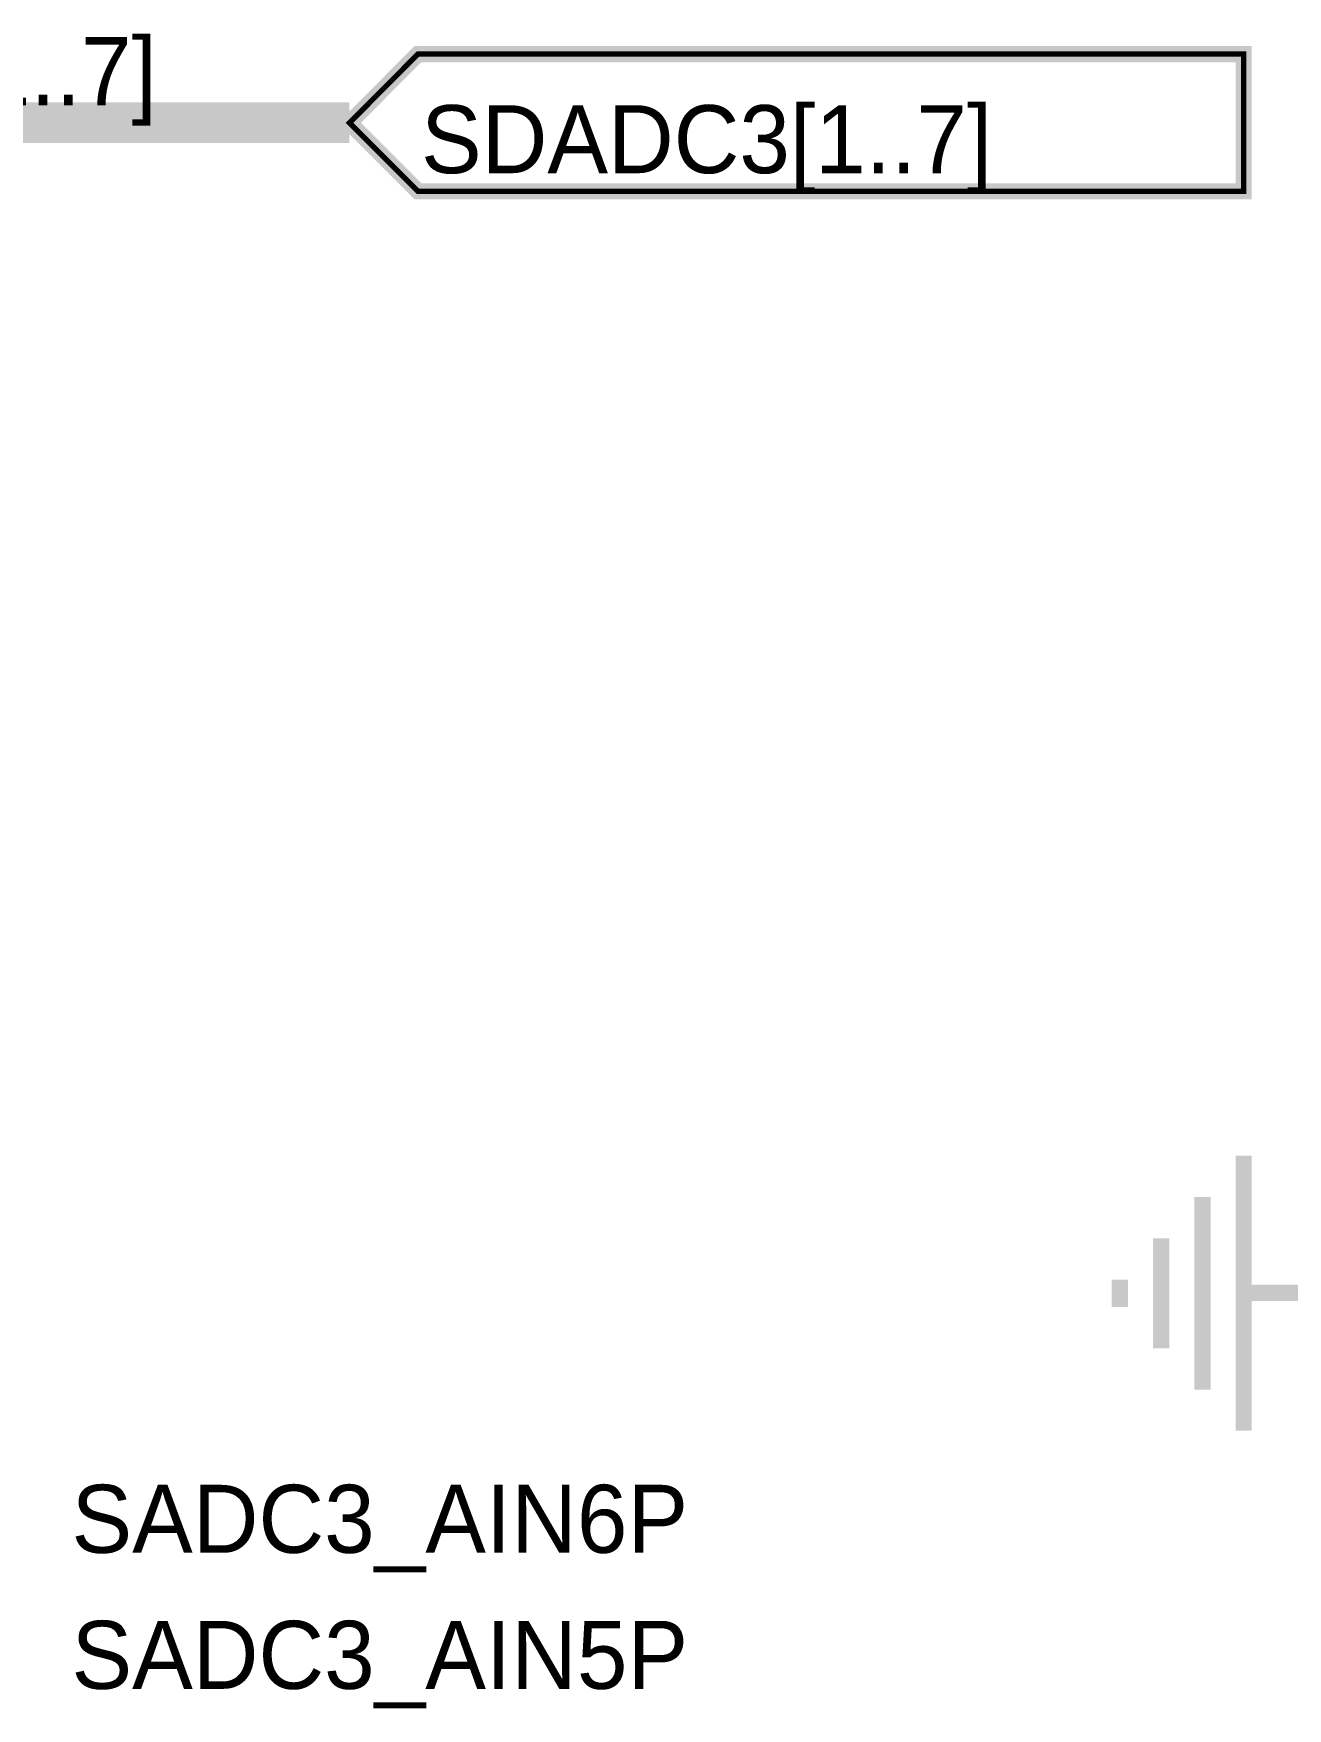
# Model space of a CAD drawing. Header units: inches. Extents: x 0 to 17, y 0 to 11.7.
# Drawn here: x 7.021 to 7.931, y 3.648 to 4.865 of the extents above; entities that cross this region are included whole.
import ezdxf

# ---------------------------------------------------------------- set-up
doc = ezdxf.new("R2010")
doc.units = ezdxf.units.IN
doc.header["$MEASUREMENT"] = 0
doc.layers.add('Sheet', color=255, linetype='Continuous')

msp = doc.modelspace()

# ---------------------------------------------------------------- linework, layer by layer
at = {"layer": 'Sheet'}
for points in [[(7.2999, 4.75, 0.0118, 0.0118, 0), (7.2501, 4.7998, 0.0118, 0.0118, 0), (7.2999, 4.8497, 0.0118, 0.0118, 0), (7.8996, 4.8497, 0.0118, 0.0118, 0), (7.8996, 4.75, 0.0118, 0.0118, 0), (7.2999, 4.75, 0.0118, 0.0118, 0)], [(7.2999, 4.75, 0.0039, 0.0039, 0), (7.2501, 4.7998, 0.0039, 0.0039, 0), (7.2999, 4.8497, 0.0039, 0.0039, 0), (7.8996, 4.8497, 0.0039, 0.0039, 0), (7.8996, 4.75, 0.0039, 0.0039, 0), (7.2999, 4.75, 0.0039, 0.0039, 0)]]:
    msp.add_lwpolyline(points, format="xyseb", close=True, dxfattribs=at)
for points in [[(7.2501, 4.7998, 0.0295, 0.0295, 0), (6.6998, 4.7998, 0.0295, 0.0295, 0), (6.6002, 4.6997, 0.0295, 0.0295, 0), (6.6002, 4.0999, 0.0295, 0.0295, 0)], [(7.8996, 4.0496, 0.0118, 0.0118, 0), (7.8996, 3.8498, 0.0118, 0.0118, 0)], [(7.8697, 4.0196, 0.0118, 0.0118, 0), (7.8697, 3.8798, 0.0118, 0.0118, 0)], [(7.8397, 3.9896, 0.0118, 0.0118, 0), (7.8397, 3.9098, 0.0118, 0.0118, 0)], [(7.8097, 3.9597, 0.0118, 0.0118, 0), (7.8097, 3.9398, 0.0118, 0.0118, 0)], [(7.9997, 3.95, 0.0118, 0.0118, 0), (7.8996, 3.95, 0.0118, 0.0118, 0)]]:
    msp.add_lwpolyline(points, format="xyseb", dxfattribs=at)

# ---------------------------------------------------------------- texts
for s, p in [('SDADC3[1..7]', (6.6954, 4.8126)), ('SDADC3[1..7]', (7.3021, 4.7632)), ('SADC3_AIN6P', (7.0482, 3.7612)), ('SADC3_AIN5P', (7.0482, 3.6624))]:
    msp.add_text(s, height=0.049396, dxfattribs=at).set_placement(p)

doc.saveas('drawing.dxf')
